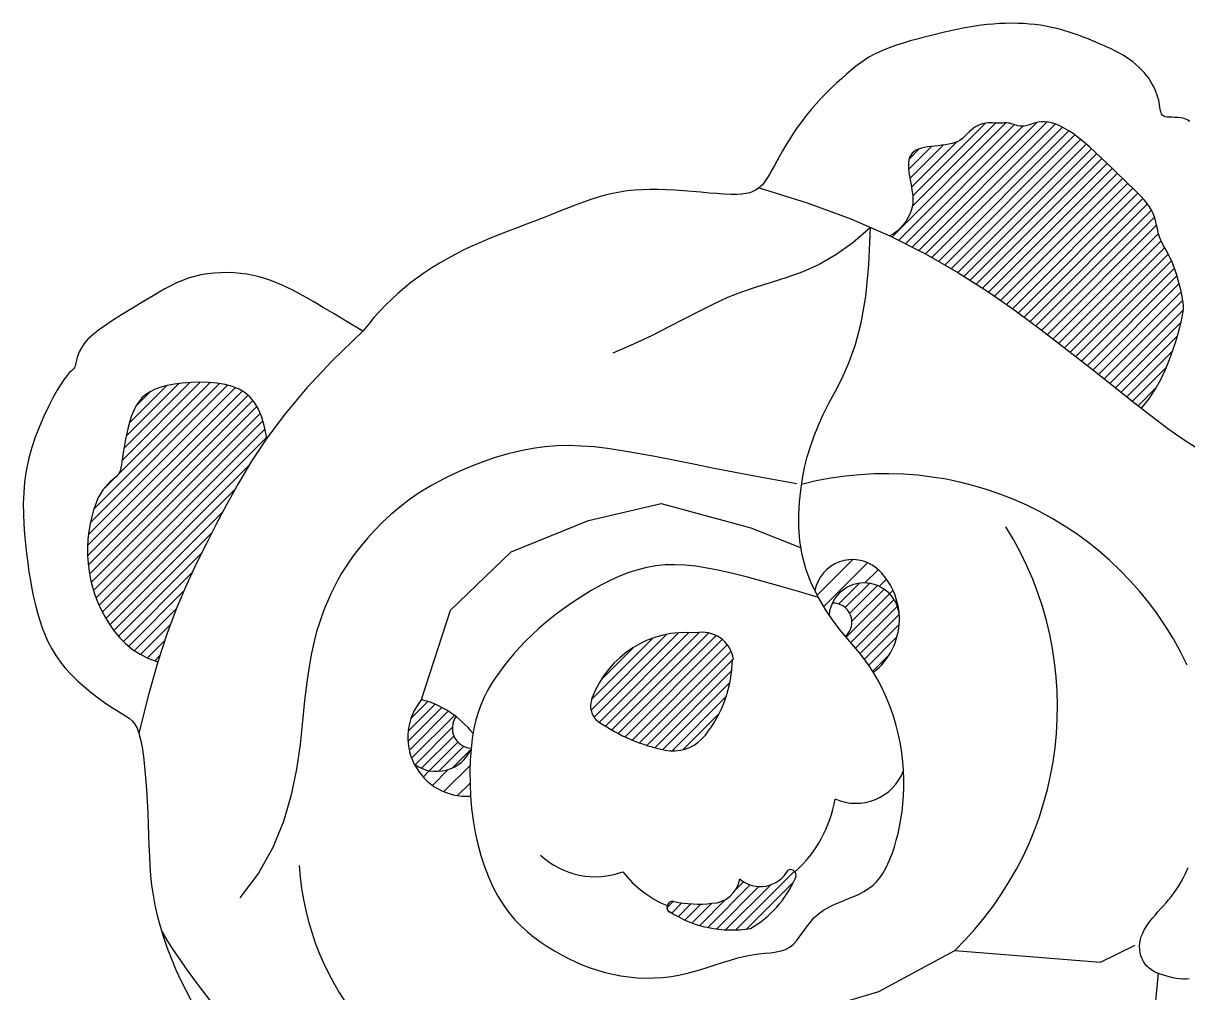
# Model space of a CAD drawing. Header units: millimetres. Extents: x 30176 to 68715, y 55479 to 72995.
# Drawn here: x 41826 to 42032.7, y 57655.9 to 57827.9 of the extents above; entities that cross this region are included whole.
import ezdxf

# ---------------------------------------------------------------- set-up
doc = ezdxf.new("R2010")
doc.units = ezdxf.units.MM

# ---------------------------------------------------------------- blocks, each defined once
blk = doc.blocks.new('A$C09640132')
for p, q in [((1460.94, 934.75), (1459.83, 934.51)), ((1462.02, 934.97), (1460.94, 934.75)), ((1463.08, 935.17), (1462.02, 934.97)), ((1464.15, 935.34), (1463.08, 935.17)), ((1465.21, 935.49), (1464.15, 935.34)), ((1466.28, 935.62), (1465.21, 935.49)), ((1467.36, 935.71), (1466.28, 935.62)), ((1468.46, 935.78), (1467.36, 935.71)), ((1469.55, 935.82), (1468.46, 935.78)), ((1470.64, 935.84), (1469.55, 935.82)), ((1471.72, 935.82), (1470.64, 935.84)), ((1472.77, 935.78), (1471.72, 935.82)), ((1473.8, 935.71), (1472.77, 935.78)), ((1474.79, 935.62), (1473.8, 935.71)), ((1475.74, 935.49), (1474.79, 935.62)), ((1476.64, 935.34), (1475.74, 935.49)), ((1477.51, 935.17), (1476.64, 935.34)), ((1478.35, 934.99), (1477.51, 935.17)), ((1479.15, 934.78), (1478.35, 934.99)), ((1479.93, 934.56), (1479.15, 934.78)), ((1480.69, 934.33), (1479.93, 934.56)), ((1452.6, 932.7), (1451.39, 932.34)), ((1453.84, 933.04), (1452.6, 932.7)), ((1455.09, 933.37), (1453.84, 933.04)), ((1456.33, 933.68), (1455.09, 933.37)), ((1457.53, 933.97), (1456.33, 933.68)), ((1458.7, 934.25), (1457.53, 933.97)), ((1459.83, 934.51), (1458.7, 934.25)), ((1481.42, 934.09), (1480.69, 934.33)), ((1482.14, 933.85), (1481.42, 934.09)), ((1482.84, 933.6), (1482.14, 933.85)), ((1483.54, 933.34), (1482.84, 933.6)), ((1484.22, 933.07), (1483.54, 933.34)), ((1484.9, 932.8), (1484.22, 933.07)), ((1485.58, 932.52), (1484.9, 932.8)), ((1486.26, 932.22), (1485.58, 932.52)), ((1447.06, 930.73), (1446.16, 930.28)), ((1448.03, 931.16), (1447.06, 930.73)), ((1449.08, 931.57), (1448.03, 931.16)), ((1450.21, 931.96), (1449.08, 931.57)), ((1451.39, 932.34), (1450.21, 931.96)), ((1486.94, 931.92), (1486.26, 932.22)), ((1487.62, 931.61), (1486.94, 931.92)), ((1488.31, 931.28), (1487.62, 931.61)), ((1488.99, 930.94), (1488.31, 931.28)), ((1489.66, 930.59), (1488.99, 930.94)), ((1490.32, 930.22), (1489.66, 930.59)), ((1443.72, 928.75), (1442.94, 928.16)), ((1444.5, 929.3), (1443.72, 928.75)), ((1445.31, 929.81), (1444.5, 929.3)), ((1446.16, 930.28), (1445.31, 929.81)), ((1490.96, 929.83), (1490.32, 930.22)), ((1491.57, 929.42), (1490.96, 929.83)), ((1492.16, 928.99), (1491.57, 929.42)), ((1492.72, 928.54), (1492.16, 928.99)), ((1493.24, 928.07), (1492.72, 928.54)), ((1441.34, 926.82), (1440.48, 926.07)), ((1442.15, 927.52), (1441.34, 926.82)), ((1442.94, 928.16), (1442.15, 927.52)), ((1493.73, 927.59), (1493.24, 928.07)), ((1494.18, 927.09), (1493.73, 927.59)), ((1494.6, 926.59), (1494.18, 927.09)), ((1494.98, 926.08), (1494.6, 926.59)), ((1438.68, 924.39), (1437.76, 923.49)), ((1439.59, 925.26), (1438.68, 924.39)), ((1440.48, 926.07), (1439.59, 925.26)), ((1495.32, 925.57), (1494.98, 926.08)), ((1495.62, 925.06), (1495.32, 925.57)), ((1495.89, 924.56), (1495.62, 925.06)), ((1496.12, 924.06), (1495.89, 924.56)), ((1436.83, 922.54), (1435.92, 921.55)), ((1437.76, 923.49), (1436.83, 922.54)), ((1496.32, 923.58), (1496.12, 924.06)), ((1496.49, 923.11), (1496.32, 923.58)), ((1496.63, 922.65), (1496.49, 923.11)), ((1496.75, 922.2), (1496.63, 922.65)), ((1496.84, 921.77), (1496.75, 922.2)), ((1435.03, 920.54), (1434.18, 919.49)), ((1435.92, 921.55), (1435.03, 920.54)), ((1496.92, 921.37), (1496.84, 921.77)), ((1496.98, 920.98), (1496.92, 921.37)), ((1497.03, 920.63), (1496.98, 920.98)), ((1497.09, 920.3), (1497.03, 920.63)), ((1497.17, 920.01), (1497.09, 920.3)), ((1433.36, 918.43), (1432.59, 917.35)), ((1434.18, 919.49), (1433.36, 918.43)), ((1449.38, 897.92), (1469.62, 918.16)), ((1452.96, 896.12), (1475.05, 918.2)), ((1452.99, 903.32), (1467.78, 918.12)), ((1453.07, 905.21), (1465.98, 918.11)), ((1454.16, 895.51), (1476.98, 918.33)), ((1465.78, 918.08), (1465.45, 917.99)), ((1466.09, 918.13), (1465.78, 918.08)), ((1466.4, 918.17), (1466.09, 918.13)), ((1466.69, 918.18), (1466.4, 918.17)), ((1466.98, 918.17), (1466.69, 918.18)), ((1467.26, 918.16), (1466.98, 918.17)), ((1467.53, 918.14), (1467.26, 918.16)), ((1467.79, 918.12), (1467.53, 918.14)), ((1468.05, 918.1), (1467.79, 918.12)), ((1468.3, 918.1), (1468.05, 918.1)), ((1468.55, 918.1), (1468.3, 918.1)), ((1468.8, 918.12), (1468.55, 918.1)), ((1469.05, 918.14), (1468.8, 918.12)), ((1469.29, 918.15), (1469.05, 918.14)), ((1469.54, 918.16), (1469.29, 918.15)), ((1469.79, 918.16), (1469.54, 918.16)), ((1470.05, 918.14), (1469.79, 918.16)), ((1470.31, 918.1), (1470.05, 918.14)), ((1470.58, 918.02), (1470.31, 918.1)), ((1470.86, 917.93), (1470.58, 918.02)), ((1474.45, 918.04), (1474, 917.89)), ((1474.92, 918.17), (1474.45, 918.04)), ((1475.42, 918.28), (1474.92, 918.17)), ((1475.95, 918.35), (1475.42, 918.28)), ((1476.51, 918.37), (1475.95, 918.35)), ((1477.1, 918.32), (1476.51, 918.37)), ((1477.73, 918.19), (1477.1, 918.32)), ((1478.4, 917.99), (1477.73, 918.19)), ((1497.28, 919.75), (1497.17, 920.01)), ((1497.44, 919.54), (1497.28, 919.75)), ((1497.64, 919.37), (1497.44, 919.54)), ((1497.91, 919.26), (1497.64, 919.37)), ((1498.26, 919.19), (1497.91, 919.26)), ((1498.67, 919.17), (1498.26, 919.19)), ((1499.13, 919.16), (1498.67, 919.17)), ((1499.63, 919.15), (1499.13, 919.16)), ((1500.16, 919.12), (1499.63, 919.15)), ((1500.7, 919.05), (1500.16, 919.12)), ((1501.25, 918.93), (1500.7, 919.05)), ((1501.79, 918.73), (1501.25, 918.93)), ((1502.3, 918.44), (1501.79, 918.73)), ((1431.87, 916.28), (1431.19, 915.23)), ((1432.59, 917.35), (1431.87, 916.28)), ((1450.58, 897.32), (1471.1, 917.85)), ((1451.77, 896.72), (1472.63, 917.57)), ((1455.35, 894.91), (1478.42, 917.98)), ((1456.5, 894.26), (1479.66, 917.42)), ((1457.64, 893.6), (1480.8, 916.76)), ((1458.78, 892.95), (1481.86, 916.02)), ((1462.57, 916.03), (1462.24, 915.72)), ((1462.88, 916.34), (1462.57, 916.03)), ((1463.19, 916.63), (1462.88, 916.34)), ((1463.49, 916.91), (1463.19, 916.63)), ((1463.81, 917.16), (1463.49, 916.91)), ((1464.13, 917.39), (1463.81, 917.16)), ((1464.46, 917.58), (1464.13, 917.39)), ((1464.79, 917.75), (1464.46, 917.58)), ((1465.13, 917.88), (1464.79, 917.75)), ((1465.45, 917.99), (1465.13, 917.88)), ((1471.15, 917.83), (1470.86, 917.93)), ((1471.45, 917.74), (1471.15, 917.83)), ((1471.77, 917.65), (1471.45, 917.74)), ((1472.09, 917.59), (1471.77, 917.65)), ((1472.44, 917.56), (1472.09, 917.59)), ((1472.8, 917.58), (1472.44, 917.56)), ((1473.18, 917.65), (1472.8, 917.58)), ((1473.58, 917.76), (1473.18, 917.65)), ((1474, 917.89), (1473.58, 917.76)), ((1479.11, 917.7), (1478.4, 917.99)), ((1479.87, 917.31), (1479.11, 917.7)), ((1480.68, 916.84), (1479.87, 917.31)), ((1481.54, 916.26), (1480.68, 916.84)), ((1482.46, 915.57), (1481.54, 916.26)), ((1430.56, 914.2), (1429.97, 913.21)), ((1431.19, 915.23), (1430.56, 914.2)), ((1452.35, 909.88), (1456.49, 914.01)), ((1452.57, 908.3), (1458.49, 914.22)), ((1452.85, 906.78), (1460.84, 914.77)), ((1455.72, 913.92), (1455.15, 913.82)), ((1456.33, 914), (1455.72, 913.92)), ((1456.96, 914.06), (1456.33, 914)), ((1457.61, 914.12), (1456.96, 914.06)), ((1458.26, 914.19), (1457.61, 914.12)), ((1458.89, 914.27), (1458.26, 914.19)), ((1459.5, 914.37), (1458.89, 914.27)), ((1460.08, 914.5), (1459.5, 914.37)), ((1459.92, 892.3), (1482.87, 915.24)), ((1460.61, 914.67), (1460.08, 914.5)), ((1461.09, 914.88), (1460.61, 914.67)), ((1461.07, 891.64), (1483.85, 914.42)), ((1461.51, 915.13), (1461.09, 914.88)), ((1461.89, 915.42), (1461.51, 915.13)), ((1462.24, 915.72), (1461.89, 915.42)), ((1483.43, 914.78), (1482.46, 915.57)), ((1484.45, 913.91), (1483.43, 914.78)), ((1485.49, 912.97), (1484.45, 913.91)), ((1429.44, 912.27), (1428.95, 911.4)), ((1429.97, 913.21), (1429.44, 912.27)), ((1452.53, 912.07), (1452.4, 911.61)), ((1452.44, 911.76), (1454.25, 913.57)), ((1452.73, 912.47), (1452.53, 912.07)), ((1452.99, 912.81), (1452.73, 912.47)), ((1453.31, 913.09), (1452.99, 912.81)), ((1453.7, 913.33), (1453.31, 913.09)), ((1454.13, 913.53), (1453.7, 913.33)), ((1454.62, 913.69), (1454.13, 913.53)), ((1455.15, 913.82), (1454.62, 913.69)), ((1462.17, 890.94), (1484.81, 913.58)), ((1463.27, 890.25), (1485.75, 912.73)), ((1464.36, 889.55), (1486.68, 911.86)), ((1486.55, 911.98), (1485.49, 912.97)), ((1487.6, 910.99), (1486.55, 911.98)), ((1428.11, 909.88), (1427.74, 909.22)), ((1428.51, 910.6), (1428.11, 909.88)), ((1428.95, 911.4), (1428.51, 910.6)), ((1452.33, 911.1), (1452.32, 910.54)), ((1452.32, 910.54), (1452.35, 909.95)), ((1452.4, 911.61), (1452.33, 911.1)), ((1452.35, 909.95), (1452.41, 909.34)), ((1465.46, 888.85), (1487.6, 910.98)), ((1466.55, 888.14), (1488.51, 910.1)), ((1488.62, 909.99), (1487.6, 910.99)), ((1489.61, 909.03), (1488.62, 909.99)), ((1427.06, 908.1), (1426.72, 907.62)), ((1427.4, 908.63), (1427.06, 908.1)), ((1427.74, 909.22), (1427.4, 908.63)), ((1452.41, 909.34), (1452.5, 908.72)), ((1452.5, 908.72), (1452.61, 908.08)), ((1452.61, 908.08), (1452.73, 907.46)), ((1467.61, 887.41), (1489.42, 909.22)), ((1468.68, 886.67), (1490.34, 908.33)), ((1490.55, 908.13), (1489.61, 909.03)), ((1491.41, 907.29), (1490.55, 908.13)), ((1399.77, 905.66), (1398.49, 905.36)), ((1401.05, 905.9), (1399.77, 905.66)), ((1402.35, 906.09), (1401.05, 905.9)), ((1403.67, 906.23), (1402.35, 906.09)), ((1405.02, 906.31), (1403.67, 906.23)), ((1406.4, 906.35), (1405.02, 906.31)), ((1407.82, 906.35), (1406.4, 906.35)), ((1409.29, 906.3), (1407.82, 906.35)), ((1410.81, 906.22), (1409.29, 906.3)), ((1412.36, 906.11), (1410.81, 906.22)), ((1413.91, 905.98), (1412.36, 906.11)), ((1415.44, 905.85), (1413.91, 905.98)), ((1416.92, 905.72), (1415.44, 905.85)), ((1418.32, 905.61), (1416.92, 905.72)), ((1419.62, 905.52), (1418.32, 905.61)), ((1423.47, 905.63), (1422.71, 905.53)), ((1424.13, 905.78), (1423.47, 905.63)), ((1424.7, 905.97), (1424.13, 905.78)), ((1425.19, 906.21), (1424.7, 905.97)), ((1425.63, 906.5), (1425.19, 906.21)), ((1426.02, 906.83), (1425.63, 906.5)), ((1425.82, 906.66), (1434.36, 904.01)), ((1426.38, 907.2), (1426.02, 906.83)), ((1426.72, 907.62), (1426.38, 907.2)), ((1452.73, 907.46), (1452.84, 906.84)), ((1452.84, 906.84), (1452.95, 906.24)), ((1452.95, 906.24), (1453.03, 905.64)), ((1453.03, 905.64), (1453.09, 905.05)), ((1469.74, 885.94), (1491.25, 907.45)), ((1470.8, 885.2), (1492.16, 906.57)), ((1471.84, 884.45), (1493.07, 905.67)), ((1492.21, 906.52), (1491.41, 907.29)), ((1492.93, 905.81), (1492.21, 906.52)), ((1493.59, 905.14), (1492.93, 905.81)), ((1393.3, 903.63), (1391.95, 903.1)), ((1394.63, 904.13), (1393.3, 903.63)), ((1395.93, 904.59), (1394.63, 904.13)), ((1397.21, 905), (1395.93, 904.59)), ((1398.49, 905.36), (1397.21, 905)), ((1420.79, 905.48), (1419.62, 905.52)), ((1421.82, 905.48), (1420.79, 905.48)), ((1422.71, 905.53), (1421.82, 905.48)), ((1434.36, 904.01), (1442.07, 901.14)), ((1453.07, 903.85), (1452.97, 903.24)), ((1453.1, 904.45), (1453.07, 903.85)), ((1453.09, 905.05), (1453.1, 904.45)), ((1472.88, 883.69), (1493.94, 904.75)), ((1473.91, 882.93), (1494.76, 903.78)), ((1494.17, 904.51), (1493.59, 905.14)), ((1494.68, 903.89), (1494.17, 904.51)), ((1495.11, 903.29), (1494.68, 903.89)), ((1389.12, 901.96), (1387.63, 901.37)), ((1390.56, 902.54), (1389.12, 901.96)), ((1391.95, 903.1), (1390.56, 902.54)), ((1452.56, 901.97), (1452.23, 901.32)), ((1452.8, 902.61), (1452.56, 901.97)), ((1452.97, 903.24), (1452.8, 902.61)), ((1474.95, 882.16), (1495.48, 902.69)), ((1495.48, 902.69), (1495.11, 903.29)), ((1495.77, 902.08), (1495.48, 902.69)), ((1496, 901.46), (1495.77, 902.08)), ((1382.87, 899.56), (1381.23, 898.93)), ((1384.49, 900.17), (1382.87, 899.56)), ((1386.09, 900.78), (1384.49, 900.17)), ((1387.63, 901.37), (1386.09, 900.78)), ((1442.07, 901.14), (1449.04, 898.1)), ((1445.56, 899.62), (1442.46, 896.89)), ((1445.31, 892.96), (1445.56, 899.62)), ((1450.87, 899.49), (1450.31, 898.96)), ((1451.39, 900.07), (1450.87, 899.49)), ((1451.84, 900.68), (1451.39, 900.07)), ((1452.23, 901.32), (1451.84, 900.68)), ((1475.98, 881.4), (1496.01, 901.43)), ((1477, 880.62), (1496.38, 900.01)), ((1496.18, 900.85), (1496, 901.46)), ((1496.33, 900.24), (1496.18, 900.85)), ((1496.47, 899.64), (1496.33, 900.24)), ((1496.6, 899.06), (1496.47, 899.64)), ((1377.95, 897.64), (1376.35, 896.97)), ((1379.58, 898.3), (1377.95, 897.64)), ((1381.23, 898.93), (1379.58, 898.3)), ((1449.69, 898.49), (1449.04, 898.1)), ((1449.04, 898.1), (1455.36, 894.91)), ((1450.31, 898.96), (1449.69, 898.49)), ((1478.02, 879.84), (1496.72, 898.55)), ((1496.73, 898.5), (1496.6, 899.06)), ((1496.9, 897.96), (1496.73, 898.5)), ((1497.09, 897.46), (1496.9, 897.96)), ((1497.32, 896.98), (1497.09, 897.46)), ((1373.27, 895.56), (1371.81, 894.82)), ((1374.78, 896.27), (1373.27, 895.56)), ((1376.35, 896.97), (1374.78, 896.27)), ((1442.46, 896.89), (1439.42, 894.74)), ((1479.03, 879.06), (1497.2, 897.23)), ((1480.05, 878.28), (1497.82, 896.05)), ((1497.57, 896.49), (1497.32, 896.98)), ((1497.85, 896), (1497.57, 896.49)), ((1498.14, 895.49), (1497.85, 896)), ((1498.44, 894.93), (1498.14, 895.49)), ((1369.03, 893.27), (1367.71, 892.45)), ((1370.39, 894.06), (1369.03, 893.27)), ((1371.81, 894.82), (1370.39, 894.06)), ((1439.42, 894.74), (1436.44, 893.07)), ((1455.36, 894.91), (1461.11, 891.62)), ((1481.06, 877.5), (1498.46, 894.89)), ((1482.07, 876.71), (1499.04, 893.68)), ((1498.75, 894.31), (1498.44, 894.93)), ((1499.06, 893.63), (1498.75, 894.31)), ((1499.37, 892.87), (1499.06, 893.63)), ((1326.7, 891.18), (1325.56, 890.92)), ((1327.86, 891.37), (1326.7, 891.18)), ((1329.04, 891.51), (1327.86, 891.37)), ((1330.23, 891.59), (1329.04, 891.51)), ((1331.41, 891.61), (1330.23, 891.59)), ((1332.58, 891.57), (1331.41, 891.61)), ((1333.73, 891.47), (1332.58, 891.57)), ((1334.85, 891.32), (1333.73, 891.47)), ((1335.94, 891.11), (1334.85, 891.32)), ((1366.43, 891.61), (1365.19, 890.73)), ((1367.71, 892.45), (1366.43, 891.61)), ((1433.54, 891.76), (1430.71, 890.72)), ((1436.44, 893.07), (1433.54, 891.76)), ((1444.74, 887.37), (1445.31, 892.96)), ((1461.11, 891.62), (1466.39, 888.25)), ((1483.08, 875.92), (1499.55, 892.39)), ((1499.67, 892.04), (1499.37, 892.87)), ((1499.96, 891.17), (1499.67, 892.04)), ((1500.22, 890.29), (1499.96, 891.17)), ((1321.33, 889.27), (1320.31, 888.72)), ((1322.35, 889.77), (1321.33, 889.27)), ((1323.39, 890.21), (1322.35, 889.77)), ((1324.45, 890.6), (1323.39, 890.21)), ((1325.56, 890.92), (1324.45, 890.6)), ((1337.01, 890.85), (1335.94, 891.11)), ((1338.06, 890.55), (1337.01, 890.85)), ((1339.08, 890.2), (1338.06, 890.55)), ((1340.1, 889.81), (1339.08, 890.2)), ((1341.11, 889.38), (1340.1, 889.81)), ((1342.1, 888.92), (1341.11, 889.38)), ((1363.98, 889.82), (1362.81, 888.88)), ((1365.19, 890.73), (1363.98, 889.82)), ((1427.95, 889.85), (1425.28, 889.02)), ((1430.71, 890.72), (1427.95, 889.85)), ((1484.09, 875.13), (1500, 891.04)), ((1485.09, 874.34), (1500.4, 889.65)), ((1500.47, 889.4), (1500.22, 890.29)), ((1500.68, 888.54), (1500.47, 889.4)), ((1318.2, 887.49), (1317.09, 886.81)), ((1319.27, 888.13), (1318.2, 887.49)), ((1320.31, 888.72), (1319.27, 888.13)), ((1343.11, 888.42), (1342.1, 888.92)), ((1344.17, 887.85), (1343.11, 888.42)), ((1345.37, 887.19), (1344.17, 887.85)), ((1346.75, 886.39), (1345.37, 887.19)), ((1361.67, 887.91), (1360.56, 886.9)), ((1362.81, 888.88), (1361.67, 887.91)), ((1420.2, 887.16), (1417.72, 886.02)), ((1422.7, 888.16), (1420.2, 887.16)), ((1425.28, 889.02), (1422.7, 888.16)), ((1443.91, 882.71), (1444.74, 887.37)), ((1466.39, 888.25), (1471.29, 884.86)), ((1486.09, 873.54), (1500.75, 888.2)), ((1500.86, 887.72), (1500.68, 888.54)), ((1501, 886.97), (1500.86, 887.72)), ((1314.67, 885.35), (1313.38, 884.58)), ((1315.91, 886.1), (1314.67, 885.35)), ((1317.09, 886.81), (1315.91, 886.1)), ((1348.38, 885.42), (1346.75, 886.39)), ((1350.34, 884.26), (1348.38, 885.42)), ((1359.48, 885.84), (1358.43, 884.75)), ((1360.56, 886.9), (1359.48, 885.84)), ((1417.72, 886.02), (1415.2, 884.77)), ((1487.09, 872.75), (1501.04, 886.69)), ((1488.09, 871.95), (1501.13, 884.98)), ((1501.09, 886.3), (1501, 886.97)), ((1501.07, 884.42), (1501.13, 885.06)), ((1501.14, 885.68), (1501.09, 886.3)), ((1501.13, 885.06), (1501.14, 885.68)), ((1310.82, 882.99), (1309.6, 882.18)), ((1312.09, 883.79), (1310.82, 882.99)), ((1313.38, 884.58), (1312.09, 883.79)), ((1352.67, 882.86), (1350.34, 884.26)), ((1357.41, 883.61), (1356.42, 882.42)), ((1358.43, 884.75), (1357.41, 883.61)), ((1412.58, 883.42), (1409.8, 881.98)), ((1415.2, 884.77), (1412.58, 883.42)), ((1471.29, 884.86), (1475.9, 881.46)), ((1500.51, 881.92), (1500.77, 882.89)), ((1500.77, 882.89), (1500.95, 883.71)), ((1500.95, 883.71), (1501.07, 884.42)), ((1308.48, 881.37), (1307.48, 880.57)), ((1309.6, 882.18), (1308.48, 881.37)), ((1355.45, 881.19), (1350.05, 876.02)), ((1355.45, 881.19), (1352.67, 882.86)), ((1356.42, 882.42), (1355.45, 881.19)), ((1409.8, 881.98), (1406.79, 880.47)), ((1442.89, 878.83), (1443.91, 882.71)), ((1475.9, 881.46), (1480.29, 878.1)), ((1489.1, 871.16), (1500.74, 882.81)), ((1500.19, 880.77), (1500.51, 881.92)), ((1305.96, 879.01), (1305.46, 878.27)), ((1306.63, 879.78), (1305.96, 879.01)), ((1307.48, 880.57), (1306.63, 879.78)), ((1403.48, 878.91), (1399.81, 877.31)), ((1406.79, 880.47), (1403.48, 878.91)), ((1441.75, 875.61), (1442.89, 878.83)), ((1490.1, 870.36), (1500.06, 880.32)), ((1499.29, 877.85), (1499.79, 879.4)), ((1499.79, 879.4), (1500.19, 880.77)), ((1304.83, 876.92), (1304.65, 876.33)), ((1305.09, 877.57), (1304.83, 876.92)), ((1305.46, 878.27), (1305.09, 877.57)), ((1480.29, 878.1), (1484.45, 874.84)), ((1491.1, 869.57), (1499.25, 877.71)), ((1498.7, 876.17), (1499.29, 877.85)), ((1304.23, 874.75), (1304.08, 874.55)), ((1304.34, 875.01), (1304.23, 874.75)), ((1304.44, 875.36), (1304.34, 875.01)), ((1304.53, 875.8), (1304.44, 875.36)), ((1304.65, 876.33), (1304.53, 875.8)), ((1350.05, 876.02), (1345.48, 871.15)), ((1440.54, 872.89), (1441.75, 875.61)), ((1484.45, 874.84), (1488.36, 871.74)), ((1492.1, 868.77), (1498.15, 874.82)), ((1497.99, 874.41), (1498.7, 876.17)), ((1302.43, 872.71), (1301.86, 871.85)), ((1302.92, 873.34), (1302.43, 872.71)), ((1303.31, 873.79), (1302.92, 873.34)), ((1303.63, 874.11), (1303.31, 873.79)), ((1303.88, 874.35), (1303.63, 874.11)), ((1304.08, 874.55), (1303.88, 874.35)), ((1439.34, 870.55), (1440.54, 872.89)), ((1496.15, 870.85), (1497.14, 872.62)), ((1497.14, 872.62), (1497.99, 874.41)), ((1301.18, 870.74), (1300.42, 869.4)), ((1301.86, 871.85), (1301.18, 870.74)), ((1306.57, 843.15), (1334.01, 870.59)), ((1306.73, 845.11), (1332.79, 871.17)), ((1307.06, 847.24), (1331.42, 871.6)), ((1307.68, 849.65), (1329.92, 871.89)), ((1312.06, 855.83), (1328.3, 872.07)), ((1312.7, 858.27), (1326.58, 872.14)), ((1313.02, 860.38), (1324.73, 872.09)), ((1313.41, 862.57), (1322.74, 871.9)), ((1313.98, 864.93), (1320.57, 871.53)), ((1315.13, 867.89), (1317.76, 870.51)), ((1317.65, 870.46), (1316.88, 869.95)), ((1318.54, 870.89), (1317.65, 870.46)), ((1319.55, 871.26), (1318.54, 870.89)), ((1320.71, 871.56), (1319.55, 871.26)), ((1322.01, 871.81), (1320.71, 871.56)), ((1323.44, 871.99), (1322.01, 871.81)), ((1324.94, 872.11), (1323.44, 871.99)), ((1326.48, 872.15), (1324.94, 872.11)), ((1328.03, 872.1), (1326.48, 872.15)), ((1329.54, 871.96), (1328.03, 872.1)), ((1330.97, 871.72), (1329.54, 871.96)), ((1332.29, 871.37), (1330.97, 871.72)), ((1333.48, 870.9), (1332.29, 871.37)), ((1334.52, 870.29), (1333.48, 870.9)), ((1345.48, 871.15), (1341.64, 866.57)), ((1438.21, 868.44), (1439.34, 870.55)), ((1488.36, 871.74), (1492.01, 868.85)), ((1493.11, 867.98), (1496.38, 871.25)), ((1495, 869.14), (1496.15, 870.85)), ((1300.42, 869.4), (1299.62, 867.85)), ((1306.56, 841.34), (1335.05, 869.84)), ((1306.68, 839.67), (1335.92, 868.91)), ((1315.64, 868.69), (1315.15, 867.92)), ((1316.22, 869.36), (1315.64, 868.69)), ((1316.88, 869.95), (1316.22, 869.36)), ((1335.43, 869.52), (1334.52, 870.29)), ((1336.22, 868.55), (1335.43, 869.52)), ((1336.91, 867.36), (1336.22, 868.55)), ((1437.2, 866.44), (1438.21, 868.44)), ((1492.01, 868.85), (1495.36, 866.23)), ((1493.68, 867.54), (1495, 869.14)), ((1299.62, 867.85), (1298.81, 866.14)), ((1306.91, 838.1), (1336.64, 867.83)), ((1307.23, 836.62), (1337.22, 866.61)), ((1314.71, 867.04), (1314.33, 866.06)), ((1315.15, 867.92), (1314.71, 867.04)), ((1337.49, 865.94), (1336.91, 867.36)), ((1341.64, 866.57), (1338.41, 862.25)), ((1436.32, 864.51), (1437.2, 866.44)), ((1298.02, 864.31), (1297.28, 862.39)), ((1298.81, 866.14), (1298.02, 864.31)), ((1307.62, 835.22), (1337.68, 865.28)), ((1314, 865.01), (1313.71, 863.91)), ((1314.33, 866.06), (1314, 865.01)), ((1337.99, 864.24), (1337.49, 865.94)), ((1435.55, 862.63), (1436.32, 864.51)), ((1495.36, 866.23), (1498.39, 863.94)), ((1297.28, 862.39), (1296.62, 860.41)), ((1308.08, 833.89), (1338.07, 863.87)), ((1308.61, 832.61), (1338.38, 862.39)), ((1313.46, 862.8), (1313.24, 861.7)), ((1313.71, 863.91), (1313.46, 862.8)), ((1338.41, 862.25), (1335.69, 858.16)), ((1338.41, 862.25), (1337.99, 864.24)), ((1434.9, 860.77), (1435.55, 862.63)), ((1498.39, 863.94), (1501.09, 862.04)), ((1296.62, 860.41), (1296.07, 858.42)), ((1313.06, 860.65), (1312.91, 859.67)), ((1313.24, 861.7), (1313.06, 860.65)), ((1385.64, 860.41), (1383.47, 859.99)), ((1387.76, 860.7), (1385.64, 860.41)), ((1389.88, 860.86), (1387.76, 860.7)), ((1392.01, 860.9), (1389.88, 860.86)), ((1394.21, 860.83), (1392.01, 860.9)), ((1396.49, 860.66), (1394.21, 860.83)), ((1398.91, 860.37), (1396.49, 860.66)), ((1401.49, 859.99), (1398.91, 860.37)), ((1434.34, 858.9), (1434.9, 860.77)), ((1501.09, 862.04), (1503.42, 860.59)), ((1296.07, 858.42), (1295.66, 856.44)), ((1312.67, 858.08), (1312.58, 857.47)), ((1312.78, 858.81), (1312.67, 858.08)), ((1312.91, 859.67), (1312.78, 858.81)), ((1335.69, 858.16), (1333.36, 854.26)), ((1378.94, 858.77), (1376.62, 857.98)), ((1381.23, 859.44), (1378.94, 858.77)), ((1383.47, 859.99), (1381.23, 859.44)), ((1404.27, 859.52), (1401.49, 859.99)), ((1407.29, 858.95), (1404.27, 859.52)), ((1410.58, 858.31), (1407.29, 858.95)), ((1414.18, 857.59), (1410.58, 858.31)), ((1433.88, 857), (1434.34, 858.9)), ((1295.66, 856.44), (1295.38, 854.48)), ((1309.19, 831.4), (1335.31, 857.52)), ((1312.25, 856.2), (1312.1, 855.9)), ((1312.38, 856.55), (1312.25, 856.2)), ((1312.48, 856.97), (1312.38, 856.55)), ((1312.58, 857.47), (1312.48, 856.97)), ((1372.03, 856.09), (1369.8, 855.01)), ((1374.31, 857.08), (1372.03, 856.09)), ((1376.62, 857.98), (1374.31, 857.08)), ((1418.13, 856.81), (1414.18, 857.59)), ((1422.47, 855.97), (1418.13, 856.81)), ((1433.5, 855.05), (1433.88, 857)), ((1295.38, 854.48), (1295.22, 852.55)), ((1309.34, 853.11), (1311.25, 855.02)), ((1310.18, 854.08), (1309.74, 853.61)), ((1310.6, 854.48), (1310.18, 854.08)), ((1311, 854.81), (1310.6, 854.48)), ((1311.35, 855.1), (1311, 854.81)), ((1311.66, 855.37), (1311.35, 855.1)), ((1311.9, 855.63), (1311.66, 855.37)), ((1312.1, 855.9), (1311.9, 855.63)), ((1333.36, 854.26), (1331.3, 850.53)), ((1369.8, 855.01), (1367.66, 853.85)), ((1427.24, 855.07), (1422.47, 855.97)), ((1432.48, 854.12), (1427.24, 855.07)), ((1433.2, 853.01), (1433.5, 855.05)), ((1295.22, 852.55), (1295.15, 850.65)), ((1308.84, 852.36), (1308.41, 851.55)), ((1309.29, 853.04), (1308.84, 852.36)), ((1309.74, 853.61), (1309.29, 853.04)), ((1309.82, 830.24), (1332.76, 853.17)), ((1365.63, 852.62), (1363.74, 851.33)), ((1367.66, 853.85), (1365.63, 852.62)), ((1432.97, 850.88), (1433.2, 853.01)), ((1295.15, 850.65), (1295.16, 848.79)), ((1308, 850.59), (1307.63, 849.51)), ((1308.41, 851.55), (1308, 850.59)), ((1331.3, 850.53), (1329.42, 846.94)), ((1361.99, 849.99), (1360.36, 848.63)), ((1363.74, 851.33), (1361.99, 849.99)), ((1395.52, 847.61), (1408.41, 850.62)), ((1408.41, 850.62), (1424.32, 846.32)), ((1432.84, 848.66), (1432.97, 850.88)), ((1295.16, 848.79), (1295.24, 846.96)), ((1307.3, 848.31), (1307.02, 847.03)), ((1307.63, 849.51), (1307.3, 848.31)), ((1310.51, 829.12), (1330.63, 849.24)), ((1360.36, 848.63), (1358.87, 847.24)), ((1432.86, 846.35), (1432.84, 848.66)), ((1295.24, 846.96), (1295.37, 845.17)), ((1306.79, 845.68), (1306.63, 844.29)), ((1307.02, 847.03), (1306.79, 845.68)), ((1329.42, 846.94), (1327.6, 843.44)), ((1357.5, 845.85), (1356.25, 844.48)), ((1358.87, 847.24), (1357.5, 845.85)), ((1381.76, 842.03), (1395.52, 847.61)), ((1424.32, 846.32), (1433.26, 842.75)), ((1433.05, 843.97), (1432.86, 846.35)), ((1295.37, 845.17), (1295.54, 843.44)), ((1306.63, 844.29), (1306.55, 842.86)), ((1311.25, 828.07), (1328.66, 845.48)), ((1356.25, 844.48), (1355.12, 843.12)), ((1433.46, 841.53), (1433.05, 843.97)), ((1295.54, 843.44), (1295.72, 841.75)), ((1295.72, 841.75), (1295.93, 840.11)), ((1306.55, 842.86), (1306.55, 841.42)), ((1312.06, 827.08), (1326.79, 841.81)), ((1327.6, 843.44), (1325.83, 839.9)), ((1354.1, 841.81), (1353.18, 840.55)), ((1355.12, 843.12), (1354.1, 841.81)), ((1371.01, 831.72), (1381.76, 842.03)), ((1434.12, 839.04), (1433.46, 841.53)), ((1295.93, 840.11), (1296.16, 838.52)), ((1306.55, 841.42), (1306.64, 839.99)), ((1306.64, 839.99), (1306.82, 838.58)), ((1325.83, 839.9), (1324.1, 836.19)), ((1353.18, 840.55), (1352.36, 839.32)), ((1407.45, 839.56), (1405.84, 839.28)), ((1409.11, 839.72), (1407.45, 839.56)), ((1410.82, 839.76), (1409.11, 839.72)), ((1412.63, 839.68), (1410.82, 839.76)), ((1414.54, 839.49), (1412.63, 839.68)), ((1416.58, 839.17), (1414.54, 839.49)), ((1436.14, 834.37), (1442.44, 840.68)), ((1437.29, 832.38), (1445.04, 840.13)), ((1296.16, 838.52), (1296.41, 836.97)), ((1306.82, 838.58), (1307.08, 837.17)), ((1312.93, 826.16), (1325.09, 838.32)), ((1351.62, 838.13), (1350.95, 836.95)), ((1352.36, 839.32), (1351.62, 838.13)), ((1401.04, 837.73), (1399.38, 836.98)), ((1402.65, 838.37), (1401.04, 837.73)), ((1404.25, 838.89), (1402.65, 838.37)), ((1405.84, 839.28), (1404.25, 838.89)), ((1418.78, 838.75), (1416.58, 839.17)), ((1421.15, 838.21), (1418.78, 838.75)), ((1423.72, 837.56), (1421.15, 838.21)), ((1426.5, 836.8), (1423.72, 837.56)), ((1435.07, 836.5), (1434.12, 839.04)), ((1444.59, 836.53), (1446.94, 838.89)), ((1296.41, 836.97), (1296.69, 835.47)), ((1296.69, 835.47), (1296.99, 834.01)), ((1307.08, 837.17), (1307.44, 835.79)), ((1307.44, 835.79), (1307.87, 834.43)), ((1324.1, 836.19), (1322.4, 832.15)), ((1350.34, 835.78), (1349.77, 834.59)), ((1350.95, 836.95), (1350.34, 835.78)), ((1397.69, 836.12), (1395.99, 835.17)), ((1399.38, 836.98), (1397.69, 836.12)), ((1429.51, 835.95), (1426.5, 836.8)), ((1432.79, 834.99), (1429.51, 835.95)), ((1436.35, 833.94), (1435.07, 836.5)), ((1439.96, 832.8), (1443.63, 836.48)), ((1441.11, 832.16), (1445.41, 836.46)), ((1441.91, 831.16), (1446.82, 836.07)), ((1442.29, 829.74), (1447.99, 835.44)), ((1447.13, 835.93), (1448.41, 837.21)), ((1296.99, 834.01), (1297.32, 832.59)), ((1307.87, 834.43), (1308.4, 833.08)), ((1313.88, 825.3), (1323.62, 835.05)), ((1349.24, 833.39), (1348.72, 832.15)), ((1349.77, 834.59), (1349.24, 833.39)), ((1394.31, 834.14), (1392.65, 833.07)), ((1395.99, 835.17), (1394.31, 834.14)), ((1436.35, 833.94), (1432.79, 834.99)), ((1437.62, 831.82), (1436.35, 833.94)), ((1439.73, 834.37), (1440.36, 835)), ((1441.25, 826.91), (1448.97, 834.62)), ((1442.08, 825.94), (1449.76, 833.61)), ((1448.97, 834.62), (1449.58, 835.23)), ((1297.32, 832.59), (1297.69, 831.21)), ((1297.69, 831.21), (1298.08, 829.87)), ((1308.4, 833.08), (1309, 831.76)), ((1309, 831.76), (1309.68, 830.47)), ((1314.9, 824.53), (1322.32, 831.95)), ((1322.4, 832.15), (1320.71, 827.65)), ((1348.72, 832.15), (1348.22, 830.85)), ((1365.86, 815.83), (1371.01, 831.72)), ((1391.05, 831.94), (1389.51, 830.8)), ((1392.65, 833.07), (1391.05, 831.94)), ((1438.85, 830), (1437.62, 831.82)), ((1442.91, 824.97), (1450.35, 832.41)), ((1450.22, 832.73), (1450.39, 832.9)), ((1298.08, 829.87), (1298.52, 828.56)), ((1309.68, 830.47), (1310.45, 829.2)), ((1310.45, 829.2), (1311.31, 827.98)), ((1347.72, 829.46), (1347.23, 827.9)), ((1348.22, 830.85), (1347.72, 829.46)), ((1388.07, 829.64), (1386.72, 828.49)), ((1389.51, 830.8), (1388.07, 829.64)), ((1440.04, 828.41), (1438.85, 830)), ((1443.72, 823.99), (1450.68, 830.95)), ((1444.52, 822.99), (1450.67, 829.14)), ((1298.52, 828.56), (1299.01, 827.29)), ((1299.01, 827.29), (1299.57, 826.05)), ((1311.31, 827.98), (1312.27, 826.82)), ((1315.99, 823.83), (1321.25, 829.08)), ((1320.71, 827.65), (1319.04, 822.54)), ((1347.23, 827.9), (1346.77, 826.12)), ((1385.48, 827.35), (1384.32, 826.22)), ((1386.72, 828.49), (1385.48, 827.35)), ((1395.96, 813.96), (1409.42, 827.42)), ((1396.51, 812.71), (1411.51, 827.7)), ((1397.4, 811.8), (1413.35, 827.75)), ((1398.53, 811.13), (1415.17, 827.77)), ((1399.64, 810.45), (1416.85, 827.66)), ((1400.8, 809.81), (1418.18, 827.19)), ((1441.18, 827), (1440.04, 828.41)), ((1299.57, 826.05), (1300.2, 824.83)), ((1312.27, 826.82), (1313.35, 825.74)), ((1313.35, 825.74), (1314.55, 824.75)), ((1317.19, 823.23), (1320.27, 826.31)), ((1346.77, 826.12), (1346.32, 824.07)), ((1383.26, 825.09), (1382.27, 823.97)), ((1384.32, 826.22), (1383.26, 825.09)), ((1396.06, 815.85), (1406.95, 826.74)), ((1397.72, 819.31), (1403.49, 825.08)), ((1402, 809.21), (1419.27, 826.49)), ((1403.24, 808.66), (1420.15, 825.57)), ((1442.27, 825.71), (1441.18, 827)), ((1443.31, 824.49), (1442.27, 825.71)), ((1445.29, 821.96), (1450.28, 826.95)), ((1300.2, 824.83), (1300.92, 823.64)), ((1300.92, 823.64), (1301.74, 822.48)), ((1314.55, 824.75), (1315.89, 823.88)), ((1315.89, 823.88), (1317.39, 823.13)), ((1317.39, 823.13), (1319.04, 822.54)), ((1318.49, 822.73), (1319.4, 823.64)), ((1346.32, 824.07), (1345.89, 821.68)), ((1382.27, 823.97), (1381.35, 822.87)), ((1404.54, 808.16), (1420.83, 824.45)), ((1405.88, 807.7), (1421.25, 823.08)), ((1444.3, 823.28), (1443.31, 824.49)), ((1445.24, 822.02), (1444.3, 823.28)), ((1446, 820.87), (1448.89, 823.77)), ((1301.74, 822.48), (1302.66, 821.34)), ((1302.66, 821.34), (1303.7, 820.21)), ((1319.04, 822.54), (1317.36, 816.67)), ((1345.89, 821.68), (1345.48, 818.91)), ((1380.49, 821.78), (1379.68, 820.7)), ((1381.35, 822.87), (1380.49, 821.78)), ((1407.27, 807.3), (1420.94, 820.97)), ((1446.13, 820.67), (1445.24, 822.02)), ((1303.7, 820.21), (1304.83, 819.12)), ((1304.83, 819.12), (1306.01, 818.08)), ((1345.48, 818.91), (1345.1, 815.69)), ((1378.93, 819.63), (1378.22, 818.55)), ((1379.68, 820.7), (1378.93, 819.63)), ((1408.73, 806.96), (1420.62, 818.85)), ((1446.96, 819.23), (1446.13, 820.67)), ((1447.73, 817.72), (1446.96, 819.23)), ((1306.01, 818.08), (1307.22, 817.09)), ((1307.22, 817.09), (1308.42, 816.17)), ((1377.57, 817.44), (1376.97, 816.28)), ((1378.22, 818.55), (1377.57, 817.44)), ((1448.43, 816.15), (1447.73, 817.72)), ((1308.42, 816.17), (1309.59, 815.33)), ((1309.59, 815.33), (1310.68, 814.58)), ((1317.36, 816.67), (1315.68, 809.9)), ((1345.1, 815.69), (1344.74, 811.99)), ((1363.48, 810.23), (1368.26, 815)), ((1364, 812.54), (1366.96, 815.5)), ((1376.43, 815.04), (1375.95, 813.71)), ((1376.97, 816.28), (1376.43, 815.04)), ((1410.28, 806.71), (1419.98, 816.41)), ((1449.07, 814.54), (1448.43, 816.15)), ((1310.68, 814.58), (1311.67, 813.95)), ((1311.67, 813.95), (1312.54, 813.42)), ((1312.54, 813.42), (1313.29, 812.96)), ((1313.29, 812.96), (1313.93, 812.52)), ((1363.45, 808.4), (1369.48, 814.42)), ((1363.68, 806.83), (1370.62, 813.77)), ((1364.1, 805.45), (1371.69, 813.04)), ((1375.95, 813.71), (1375.53, 812.26)), ((1412.32, 806.96), (1418.71, 813.35)), ((1449.64, 812.9), (1449.07, 814.54)), ((1450.13, 811.25), (1449.64, 812.9)), ((1313.93, 812.52), (1314.48, 812.04)), ((1314.48, 812.04), (1314.95, 811.48)), ((1314.95, 811.48), (1315.34, 810.78)), ((1315.34, 810.78), (1315.68, 809.9)), ((1344.74, 811.99), (1344.29, 807.89)), ((1364.72, 804.28), (1371.33, 810.89)), ((1375.17, 810.68), (1374.88, 808.94)), ((1375.53, 812.26), (1375.17, 810.68)), ((1450.54, 809.6), (1450.13, 811.25)), ((1315.68, 809.9), (1315.98, 808.77)), ((1315.98, 808.77), (1316.24, 807.38)), ((1365.88, 803.65), (1371.61, 809.37)), ((1374.88, 808.94), (1374.66, 807.06)), ((1450.88, 807.98), (1450.54, 809.6)), ((1316.24, 807.38), (1316.47, 805.74)), ((1344.29, 807.89), (1343.65, 803.5)), ((1367.26, 803.23), (1372.33, 808.29)), ((1368.96, 803.12), (1373.39, 807.55)), ((1371.37, 803.74), (1374.64, 807.01)), ((1374.66, 807.06), (1374.52, 805.07)), ((1451.14, 806.37), (1450.88, 807.98)), ((1451.33, 804.79), (1451.14, 806.37)), ((1316.47, 805.74), (1316.68, 803.91)), ((1374.52, 805.07), (1374.45, 803)), ((1451.45, 803.24), (1451.33, 804.79)), ((1316.68, 803.91), (1316.85, 801.95)), ((1343.65, 803.5), (1342.7, 798.91)), ((1364.82, 803.92), (1365, 804.1)), ((1366.14, 802.1), (1367.26, 803.23)), ((1367.8, 800.62), (1370.62, 803.44)), ((1369.82, 799.5), (1374.49, 804.17)), ((1374.45, 803), (1374.47, 800.87)), ((1451.51, 801.71), (1451.45, 803.24)), ((1316.85, 801.95), (1317, 799.89)), ((1372.27, 798.8), (1374.47, 801)), ((1374.47, 800.87), (1374.57, 798.7)), ((1451.44, 798.76), (1451.5, 800.22)), ((1451.5, 800.22), (1451.51, 801.71)), ((1317, 799.89), (1317.13, 797.79)), ((1342.7, 798.91), (1341.33, 794.23)), ((1374.57, 798.7), (1374.75, 796.52)), ((1451.34, 797.34), (1451.44, 798.76)), ((1317.13, 797.79), (1317.24, 795.69)), ((1374.75, 796.52), (1375.03, 794.36)), ((1451.18, 795.95), (1451.34, 797.34)), ((1317.24, 795.69), (1317.32, 793.66)), ((1341.33, 794.23), (1339.44, 789.57)), ((1375.03, 794.36), (1375.4, 792.23)), ((1450.74, 793.31), (1450.98, 794.61)), ((1450.98, 794.61), (1451.18, 795.95)), ((1317.32, 793.66), (1317.39, 791.72)), ((1375.4, 792.23), (1375.85, 790.16)), ((1450.16, 790.87), (1450.47, 792.06)), ((1450.47, 792.06), (1450.74, 793.31)), ((1317.39, 791.72), (1317.46, 789.86)), ((1317.46, 789.86), (1317.53, 788.07)), ((1375.85, 790.16), (1376.4, 788.15)), ((1449.82, 789.73), (1450.16, 790.87)), ((1317.53, 788.07), (1317.62, 786.33)), ((1339.44, 789.57), (1336.9, 785.02)), ((1376.4, 788.15), (1377.03, 786.22)), ((1449.08, 787.63), (1449.46, 788.65)), ((1449.46, 788.65), (1449.82, 789.73)), ((1317.62, 786.33), (1317.76, 784.6)), ((1377.03, 786.22), (1377.74, 784.37)), ((1447.76, 784.97), (1448.23, 785.79)), ((1448.23, 785.79), (1448.67, 786.68)), ((1448.67, 786.68), (1449.08, 787.63)), ((1501.58, 785.11), (1501.98, 786.02)), ((1317.76, 784.6), (1317.94, 782.88)), ((1336.9, 785.02), (1333.6, 780.68)), ((1377.74, 784.37), (1378.53, 782.62)), ((1421.65, 774.96), (1432.06, 785.38)), ((1446.64, 783.51), (1447.23, 784.21)), ((1447.23, 784.21), (1447.76, 784.97)), ((1500.75, 783.49), (1501.17, 784.27)), ((1501.17, 784.27), (1501.58, 785.11)), ((1317.94, 782.88), (1318.19, 781.13)), ((1378.53, 782.62), (1379.4, 780.98)), ((1416.68, 775.39), (1424.24, 782.95)), ((1418.22, 775.12), (1425.76, 782.67)), ((1419.86, 774.97), (1427.87, 782.98)), ((1421.7, 782.2), (1423.02, 783.52)), ((1423.61, 775.13), (1431.92, 783.44)), ((1443.47, 781.28), (1444.4, 781.76)), ((1444.4, 781.76), (1445.24, 782.29)), ((1445.24, 782.29), (1445.98, 782.87)), ((1445.98, 782.87), (1446.64, 783.51)), ((1499.41, 781.45), (1499.87, 782.08)), ((1499.87, 782.08), (1500.31, 782.76)), ((1500.31, 782.76), (1500.75, 783.49)), ((1318.19, 781.13), (1318.52, 779.35)), ((1379.4, 780.98), (1380.33, 779.47)), ((1409.43, 778.91), (1410.54, 780.02)), ((1410.28, 777.96), (1412.07, 779.75)), ((1411.42, 777.31), (1413.7, 779.59)), ((1412.62, 776.72), (1415.46, 779.55)), ((1413.9, 776.2), (1417.39, 779.69)), ((1415.25, 775.75), (1419.91, 780.41)), ((1438.2, 779.01), (1439.24, 779.51)), ((1439.24, 779.51), (1440.32, 779.96)), ((1440.32, 779.96), (1441.4, 780.4)), ((1441.4, 780.4), (1442.46, 780.83)), ((1442.46, 780.83), (1443.47, 781.28)), ((1497.56, 779.21), (1498.02, 779.74)), ((1498.02, 779.74), (1498.49, 780.28)), ((1498.49, 780.28), (1498.95, 780.85)), ((1498.95, 780.85), (1499.41, 781.45)), ((1318.52, 779.35), (1318.94, 777.5)), ((1318.94, 777.5), (1319.44, 775.61)), ((1380.33, 779.47), (1381.33, 778.09)), ((1381.33, 778.09), (1382.39, 776.82)), ((1435.54, 777.09), (1436.32, 777.82)), ((1436.32, 777.82), (1437.22, 778.45)), ((1437.22, 778.45), (1438.2, 779.01)), ((1495.73, 777.14), (1496.18, 777.66)), ((1496.18, 777.66), (1496.63, 778.18)), ((1496.63, 778.18), (1497.09, 778.69)), ((1497.09, 778.69), (1497.56, 779.21)), ((1319.44, 775.61), (1320.03, 773.69)), ((1382.39, 776.82), (1383.49, 775.68)), ((1383.49, 775.68), (1384.65, 774.63)), ((1433.63, 774.65), (1434.21, 775.48)), ((1434.21, 775.48), (1434.84, 776.3)), ((1434.84, 776.3), (1435.54, 777.09)), ((1494.2, 774.96), (1494.53, 775.52)), ((1494.53, 775.52), (1494.9, 776.07)), ((1494.9, 776.07), (1495.31, 776.61)), ((1495.31, 776.61), (1495.73, 777.14)), ((1320.03, 773.69), (1320.7, 771.75)), ((1384.65, 774.63), (1385.83, 773.67)), ((1385.83, 773.67), (1387.04, 772.8)), ((1432.49, 773.1), (1433.06, 773.85)), ((1433.06, 773.85), (1433.63, 774.65)), ((1493.5, 773.24), (1493.67, 773.82)), ((1493.67, 773.82), (1493.91, 774.4)), ((1493.91, 774.4), (1494.2, 774.96)), ((1320.7, 771.75), (1321.44, 769.81)), ((1387.04, 772.8), (1388.27, 771.99)), ((1388.27, 771.99), (1389.5, 771.24)), ((1389.5, 771.24), (1390.74, 770.54)), ((1428.81, 771.06), (1429.69, 771.24)), ((1429.69, 771.24), (1430.5, 771.52)), ((1430.5, 771.52), (1431.23, 771.91)), ((1431.23, 771.91), (1431.88, 772.45)), ((1431.88, 772.45), (1432.49, 773.1)), ((1447.08, 764.05), (1460.55, 771.29)), ((1460.55, 771.29), (1486.45, 769.22)), ((1486.45, 769.22), (1492.57, 772.29)), ((1493.36, 772.06), (1493.4, 772.65)), ((1493.38, 771.47), (1493.36, 772.06)), ((1493.47, 770.9), (1493.38, 771.47)), ((1493.4, 772.65), (1493.5, 773.24)), ((1321.44, 769.81), (1322.25, 767.89)), ((1390.74, 770.54), (1391.98, 769.88)), ((1391.98, 769.88), (1393.23, 769.28)), ((1393.23, 769.28), (1394.5, 768.73)), ((1417.85, 768.7), (1419.3, 769.17)), ((1419.3, 769.17), (1420.7, 769.62)), ((1420.7, 769.62), (1422.05, 770.01)), ((1422.05, 770.01), (1423.35, 770.33)), ((1423.35, 770.33), (1424.58, 770.55)), ((1424.58, 770.55), (1425.74, 770.7)), ((1425.74, 770.7), (1426.83, 770.82)), ((1426.83, 770.82), (1427.86, 770.92)), ((1427.86, 770.92), (1428.81, 771.06)), ((1493.61, 770.35), (1493.47, 770.9)), ((1493.8, 769.83), (1493.61, 770.35)), ((1494.04, 769.35), (1493.8, 769.83)), ((1494.33, 768.91), (1494.04, 769.35)), ((1322.25, 767.89), (1323.12, 765.99)), ((1394.5, 768.73), (1395.78, 768.24)), ((1395.78, 768.24), (1397.1, 767.8)), ((1397.1, 767.8), (1398.44, 767.41)), ((1398.44, 767.41), (1399.82, 767.09)), ((1399.82, 767.09), (1401.23, 766.82)), ((1411.81, 766.98), (1413.34, 767.34)), ((1413.34, 767.34), (1414.87, 767.76)), ((1414.87, 767.76), (1416.38, 768.22)), ((1416.38, 768.22), (1417.85, 768.7)), ((1494.67, 768.52), (1494.33, 768.91)), ((1495.04, 768.18), (1494.67, 768.52)), ((1495.45, 767.87), (1495.04, 768.18)), ((1495.9, 767.61), (1495.45, 767.87)), ((1496.39, 767.37), (1495.9, 767.61)), ((1496.64, 767.27), (1496.02, 760.53)), ((1496.9, 767.16), (1496.39, 767.37)), ((1497.45, 766.97), (1496.9, 767.16)), ((1323.12, 765.99), (1324.05, 764.14)), ((1401.23, 766.82), (1402.68, 766.62)), ((1402.68, 766.62), (1404.16, 766.49)), ((1404.16, 766.49), (1405.67, 766.43)), ((1405.67, 766.43), (1407.19, 766.45)), ((1407.19, 766.45), (1408.72, 766.54)), ((1408.72, 766.54), (1410.27, 766.72)), ((1410.27, 766.72), (1411.81, 766.98)), ((1498.02, 766.79), (1497.45, 766.97)), ((1498.62, 766.62), (1498.02, 766.79)), ((1499.24, 766.47), (1498.62, 766.62)), ((1499.85, 766.35), (1499.24, 766.47)), ((1500.47, 766.26), (1499.85, 766.35)), ((1501.06, 766.21), (1500.47, 766.26)), ((1501.63, 766.22), (1501.06, 766.21)), ((1502.16, 766.29), (1501.63, 766.22)), ((1324.05, 764.14), (1325.03, 762.35)), ((1436.75, 760.95), (1447.08, 764.05))]:
    blk.add_line(p, q)
for centre, radius, start, end in [((1448.19, 796.56), 59.35, 25.3322, 104.4793), ((1418.44, 814.52), 60.35, 314.249, 32.0177), ((1442.37, 833.89), 6.79, 51.2235, 168.6962), ((1438.65, 830.13), 12.06, 308.3217, 48.6504), ((1444.46, 830.27), 6.26, 355.7848, 174.1464), ((1438.95, 829.62), 3.33, 310.3904, 92.5411), ((1412.89, 809.91), 17.85, 84.7388, 159.4215), ((1415.64, 822.09), 5.7, 9.247, 101.2215), ((1399.31, 823.15), 21.74, 321.263, 359.6271), ((1373.88, 809.13), 10.45, 140.1448, 273.754), ((1361.46, 799.15), 17.25, 38.1572, 75.2424), ((1399.47, 814.74), 3.59, 156.2426, 246.7998), ((1374.85, 810.76), 3.52, 144.2252, 267.3703), ((1415.06, 836.98), 30.68, 236.3466, 260.4388), ((1410.41, 814.17), 7.46, 266.5418, 321.7061), ((1368.52, 809.86), 6.75, 234.0618, 335.5178), ((1442.98, 806.51), 9.08, 246.2721, 338.9037), ((1416.82, 802.2), 22.86, 312.1771, 349.9086), ((1396.7, 798.62), 14.21, 226.8844, 290.1991), ((1393.81, 789.75), 49.82, 183.8911, 256.6727), ((1416.84, 797.08), 19.26, 217.7712, 247.5173), ((1417.3, 784.81), 5.12, 271.4626, 350.9433), ((1426.01, 788.31), 5.65, 229.6771, 331.1177), ((1414.61, 791.9), 19.27, 300.1415, 335.8264), ((1431.35, 784.62), 1.04, 323.8332, 111.9731), ((1410.46, 778.99), 1.03, 79.8775, 247.0246), ((1414.97, 800.04), 20.49, 257.8185, 276.9018), ((1420.89, 795.1), 20.15, 236.8981, 279.7), ((1423.91, 838.34), 122.1, 211.4374, 240.832)]:
    blk.add_arc(centre, radius, start, end)

msp = doc.modelspace()

# ---------------------------------------------------------------- block references
msp.add_blockref('A$C09640132', (40530.83, 56892.04))

doc.saveas('drawing.dxf')
